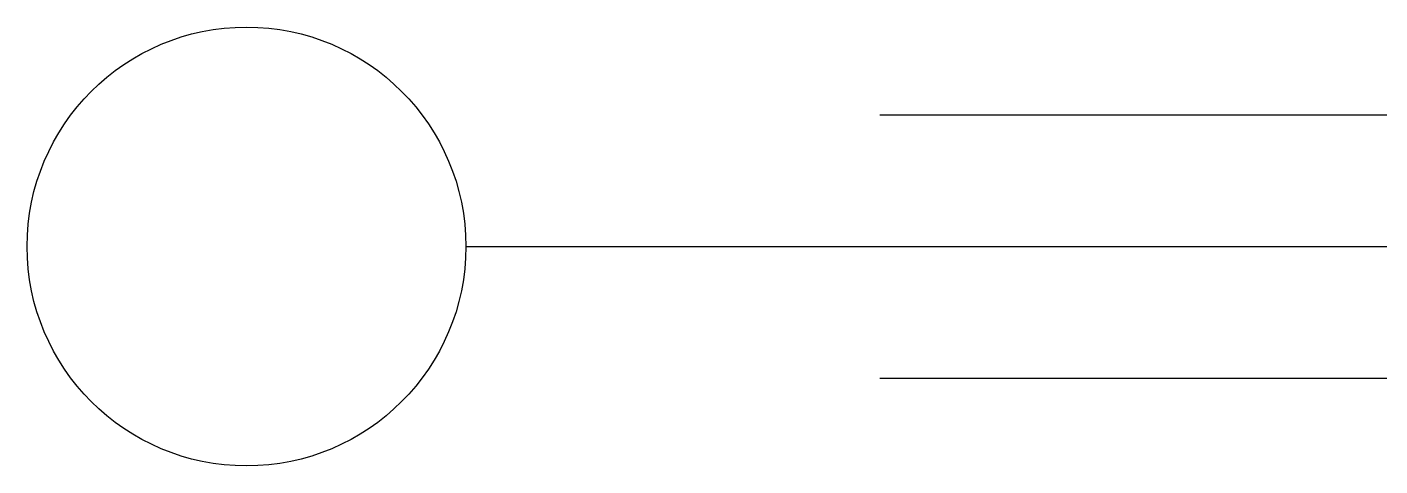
# Model space of a CAD drawing. Header units: metres. Extents: x 46426 to 130526, y 61608 to 121008.
# Drawn here: x 77207 to 79673, y 81949 to 82749 of the extents above; entities that cross this region are included whole.
import ezdxf

# ---------------------------------------------------------------- set-up
doc = ezdxf.new("R2010")
doc.units = ezdxf.units.M
for name, color, linetype in [('AXIS', 9, 'Continuous'), ('DOTE', 9, 'Continuous'), ('WALL', 2, 'Continuous')]:
    doc.layers.add(name, color=color, linetype=linetype)

msp = doc.modelspace()

# ---------------------------------------------------------------- linework, layer by layer
at = {"layer": 'AXIS'}
msp.add_line((78006.79, 82349.12), (80281.49, 82349.12), dxfattribs=at)
msp.add_circle((77606.79, 82349.12), 400, dxfattribs=at)
at = {"layer": 'DOTE'}
msp.add_line((78761.58, 82349.12), (84244.24, 82349.12), dxfattribs=at)
at = {"layer": 'WALL'}
for p, q in [((78761.58, 82589.12), (80045.74, 82589.12)), ((78761.58, 82109.12), (80045.74, 82109.12))]:
    msp.add_line(p, q, dxfattribs=at)

doc.saveas('drawing.dxf')
